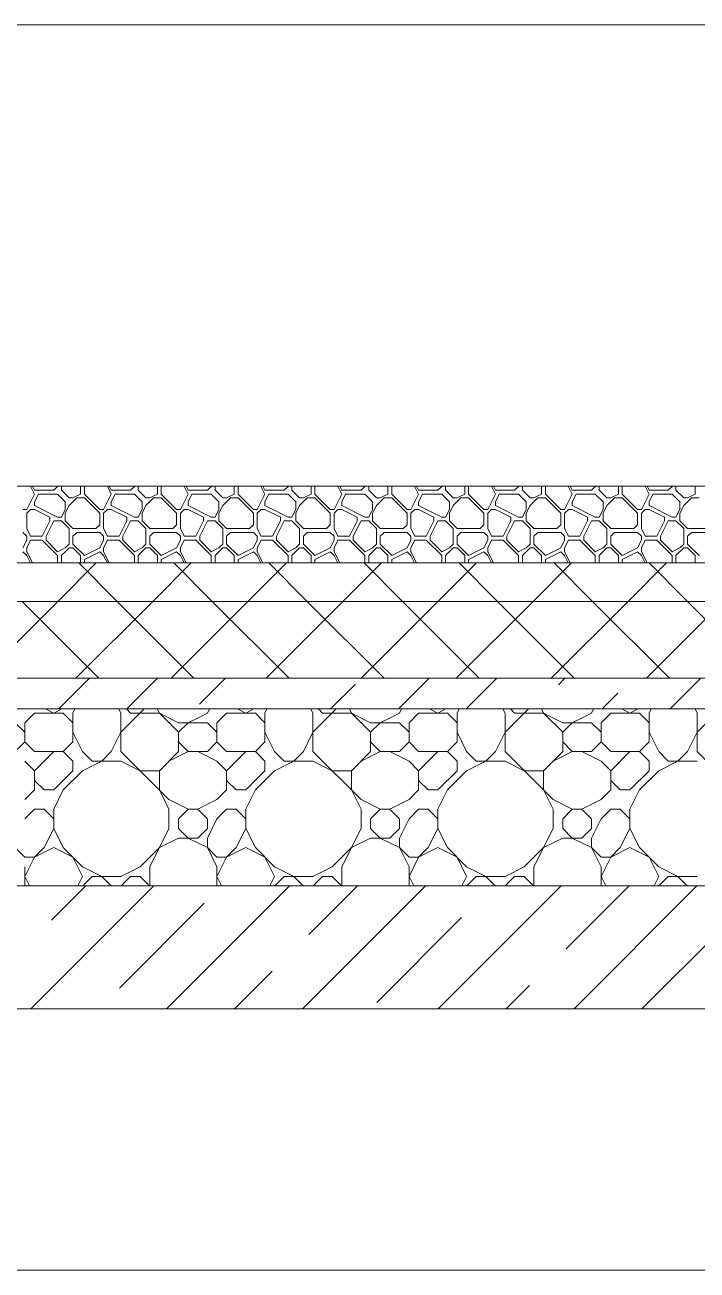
# Model space of a CAD drawing. Header units: millimetres. Extents: x 53645 to 137188, y 78097 to 135533.
# Drawn here: x 63069 to 63944, y 109260 to 110880 of the extents above; entities that cross this region are included whole.
import ezdxf

# ---------------------------------------------------------------- set-up
doc = ezdxf.new("R2010")
doc.units = ezdxf.units.MM
doc.layers.add('hatch', color=7, linetype='Continuous', lineweight=5)
doc.layers.add('Wall2', color=5, linetype='Continuous', lineweight=5)

msp = doc.modelspace()

# ---------------------------------------------------------------- linework, layer by layer
at = {"layer": 'hatch', "color": 251, "ltscale": 100}
for points in [[(63082, 110269.6), (63076.8, 110280)], [(63082, 110274.6), (63079.3, 110280)], [(63082, 110274.6), (63107, 110274.6)], [(63107, 110274.6), (63112, 110279.6)], [(63112, 110279.6), (63112, 110280)], [(63117, 110274.6), (63117, 110280)], [(63127, 110264.6), (63117, 110274.6)], [(63142, 110269.6), (63142, 110280)], [(63147, 110269.6), (63147, 110280)], [(63182, 110269.6), (63176.8, 110280)], [(63182, 110274.6), (63179.3, 110280)], [(63182, 110274.6), (63207, 110274.6)], [(63207, 110274.6), (63212, 110279.6)], [(63212, 110279.6), (63212, 110280)], [(63217, 110274.6), (63217, 110280)], [(63227, 110264.6), (63217, 110274.6)], [(63242, 110269.6), (63242, 110280)], [(63247, 110269.6), (63247, 110280)], [(63282, 110269.6), (63276.8, 110280)], [(63282, 110274.6), (63279.3, 110280)], [(63282, 110274.6), (63307, 110274.6)], [(63307, 110274.6), (63312, 110279.6)], [(63312, 110279.6), (63312, 110280)], [(63317, 110274.6), (63317, 110280)], [(63327, 110264.6), (63317, 110274.6)], [(63342, 110269.6), (63342, 110280)], [(63347, 110269.6), (63347, 110280)], [(63382, 110269.6), (63376.8, 110280)], [(63382, 110274.6), (63379.3, 110280)], [(63382, 110274.6), (63407, 110274.6)], [(63407, 110274.6), (63412, 110279.6)], [(63412, 110279.6), (63412, 110280)], [(63417, 110274.6), (63417, 110280)], [(63427, 110264.6), (63417, 110274.6)], [(63442, 110269.6), (63442, 110280)], [(63447, 110269.6), (63447, 110280)], [(63482, 110269.6), (63476.8, 110280)], [(63482, 110274.6), (63479.3, 110280)], [(63482, 110274.6), (63507, 110274.6)], [(63507, 110274.6), (63512, 110279.6)], [(63512, 110279.6), (63512, 110280)], [(63517, 110274.6), (63517, 110280)], [(63527, 110264.6), (63517, 110274.6)], [(63542, 110269.6), (63542, 110280)], [(63547, 110269.6), (63547, 110280)], [(63582, 110269.6), (63576.8, 110280)], [(63582, 110274.6), (63579.3, 110280)], [(63582, 110274.6), (63607, 110274.6)], [(63607, 110274.6), (63612, 110279.6)], [(63612, 110279.6), (63612, 110280)], [(63617, 110274.6), (63617, 110280)], [(63627, 110264.6), (63617, 110274.6)], [(63642, 110269.6), (63642, 110280)], [(63647, 110269.6), (63647, 110280)], [(63682, 110269.6), (63676.8, 110280)], [(63682, 110274.6), (63679.3, 110280)], [(63682, 110274.6), (63707, 110274.6)], [(63707, 110274.6), (63712, 110279.6)], [(63712, 110279.6), (63712, 110280)], [(63717, 110274.6), (63717, 110280)], [(63727, 110264.6), (63717, 110274.6)], [(63742, 110269.6), (63742, 110280)], [(63747, 110269.6), (63747, 110280)], [(63782, 110269.6), (63776.8, 110280)], [(63782, 110274.6), (63779.3, 110280)], [(63782, 110274.6), (63807, 110274.6)], [(63807, 110274.6), (63812, 110279.6)], [(63812, 110279.6), (63812, 110280)], [(63817, 110274.6), (63817, 110280)], [(63827, 110264.6), (63817, 110274.6)], [(63842, 110269.6), (63842, 110280)], [(63847, 110269.6), (63847, 110280)], [(63882, 110269.6), (63876.8, 110280)], [(63882, 110274.6), (63879.3, 110280)], [(63882, 110274.6), (63907, 110274.6)], [(63907, 110274.6), (63912, 110279.6)], [(63912, 110279.6), (63912, 110280)], [(63917, 110274.6), (63917, 110280)], [(63927, 110264.6), (63917, 110274.6)], [(63942, 110269.6), (63942, 110280)], [(63072, 110249.6), (63082, 110269.6)], [(63082, 110259.6), (63087, 110269.6)], [(63082, 110254.6), (63082, 110259.6)], [(63087, 110269.6), (63112, 110269.6)], [(63122, 110259.6), (63112, 110269.6)], [(63122, 110249.6), (63122, 110259.6)], [(63127, 110264.6), (63132, 110264.6)], [(63127, 110254.6), (63137, 110264.6)], [(63132, 110264.6), (63142, 110269.6)], [(63137, 110264.6), (63147, 110264.6)], [(63167, 110249.6), (63147, 110269.6)], [(63167, 110244.6), (63147, 110264.6)], [(63172, 110249.6), (63182, 110269.6)], [(63182, 110259.6), (63187, 110269.6)], [(63182, 110254.6), (63182, 110259.6)], [(63187, 110269.6), (63212, 110269.6)], [(63222, 110259.6), (63212, 110269.6)], [(63222, 110249.6), (63222, 110259.6)], [(63227, 110264.6), (63232, 110264.6)], [(63227, 110254.6), (63237, 110264.6)], [(63232, 110264.6), (63242, 110269.6)], [(63237, 110264.6), (63247, 110264.6)], [(63267, 110249.6), (63247, 110269.6)], [(63267, 110244.6), (63247, 110264.6)], [(63272, 110249.6), (63282, 110269.6)], [(63282, 110259.6), (63287, 110269.6)], [(63282, 110254.6), (63282, 110259.6)], [(63287, 110269.6), (63312, 110269.6)], [(63322, 110259.6), (63312, 110269.6)], [(63322, 110249.6), (63322, 110259.6)], [(63327, 110264.6), (63332, 110264.6)], [(63327, 110254.6), (63337, 110264.6)], [(63332, 110264.6), (63342, 110269.6)], [(63337, 110264.6), (63347, 110264.6)], [(63367, 110249.6), (63347, 110269.6)], [(63367, 110244.6), (63347, 110264.6)], [(63372, 110249.6), (63382, 110269.6)], [(63382, 110259.6), (63387, 110269.6)], [(63382, 110254.6), (63382, 110259.6)], [(63387, 110269.6), (63412, 110269.6)], [(63422, 110259.6), (63412, 110269.6)], [(63422, 110249.6), (63422, 110259.6)], [(63427, 110264.6), (63432, 110264.6)], [(63427, 110254.6), (63437, 110264.6)], [(63432, 110264.6), (63442, 110269.6)], [(63437, 110264.6), (63447, 110264.6)], [(63467, 110249.6), (63447, 110269.6)], [(63467, 110244.6), (63447, 110264.6)], [(63472, 110249.6), (63482, 110269.6)], [(63482, 110259.6), (63487, 110269.6)], [(63482, 110254.6), (63482, 110259.6)], [(63487, 110269.6), (63512, 110269.6)], [(63522, 110259.6), (63512, 110269.6)], [(63522, 110249.6), (63522, 110259.6)], [(63527, 110264.6), (63532, 110264.6)], [(63527, 110254.6), (63537, 110264.6)], [(63532, 110264.6), (63542, 110269.6)], [(63537, 110264.6), (63547, 110264.6)], [(63567, 110249.6), (63547, 110269.6)], [(63567, 110244.6), (63547, 110264.6)], [(63572, 110249.6), (63582, 110269.6)], [(63582, 110259.6), (63587, 110269.6)], [(63582, 110254.6), (63582, 110259.6)], [(63587, 110269.6), (63612, 110269.6)], [(63622, 110259.6), (63612, 110269.6)], [(63622, 110249.6), (63622, 110259.6)], [(63627, 110264.6), (63632, 110264.6)], [(63627, 110254.6), (63637, 110264.6)], [(63632, 110264.6), (63642, 110269.6)], [(63637, 110264.6), (63647, 110264.6)], [(63667, 110249.6), (63647, 110269.6)], [(63667, 110244.6), (63647, 110264.6)], [(63672, 110249.6), (63682, 110269.6)], [(63682, 110259.6), (63687, 110269.6)], [(63682, 110254.6), (63682, 110259.6)], [(63687, 110269.6), (63712, 110269.6)], [(63722, 110259.6), (63712, 110269.6)], [(63722, 110249.6), (63722, 110259.6)], [(63727, 110264.6), (63732, 110264.6)], [(63727, 110254.6), (63737, 110264.6)], [(63732, 110264.6), (63742, 110269.6)], [(63737, 110264.6), (63747, 110264.6)], [(63767, 110249.6), (63747, 110269.6)], [(63767, 110244.6), (63747, 110264.6)], [(63772, 110249.6), (63782, 110269.6)], [(63782, 110259.6), (63787, 110269.6)], [(63782, 110254.6), (63782, 110259.6)], [(63787, 110269.6), (63812, 110269.6)], [(63822, 110259.6), (63812, 110269.6)], [(63822, 110249.6), (63822, 110259.6)], [(63827, 110264.6), (63832, 110264.6)], [(63827, 110254.6), (63837, 110264.6)], [(63832, 110264.6), (63842, 110269.6)], [(63837, 110264.6), (63847, 110264.6)], [(63867, 110249.6), (63847, 110269.6)], [(63867, 110244.6), (63847, 110264.6)], [(63872, 110249.6), (63882, 110269.6)], [(63882, 110259.6), (63887, 110269.6)], [(63882, 110254.6), (63882, 110259.6)], [(63887, 110269.6), (63912, 110269.6)], [(63922, 110259.6), (63912, 110269.6)], [(63922, 110249.6), (63922, 110259.6)], [(63927, 110264.6), (63932, 110264.6)], [(63927, 110254.6), (63937, 110264.6)], [(63932, 110264.6), (63942, 110269.6)], [(63937, 110264.6), (63947, 110264.6)], [(63067, 110249.6), (63072, 110249.6)], [(63072, 110244.6), (63077, 110249.6)], [(63072, 110224.6), (63072, 110244.6)], [(63077, 110249.6), (63082, 110249.6)], [(63112, 110239.6), (63082, 110254.6)], [(63102, 110239.6), (63082, 110249.6)], [(63117, 110239.6), (63122, 110249.6)], [(63117, 110239.6), (63122, 110249.6)], [(63122, 110244.6), (63127, 110254.6)], [(63122, 110234.6), (63122, 110244.6)], [(63167, 110249.6), (63172, 110249.6)], [(63167, 110229.6), (63167, 110244.6)], [(63172, 110244.6), (63177, 110249.6)], [(63172, 110224.6), (63172, 110244.6)], [(63177, 110249.6), (63182, 110249.6)], [(63212, 110239.6), (63182, 110254.6)], [(63202, 110239.6), (63182, 110249.6)], [(63217, 110239.6), (63222, 110249.6)], [(63217, 110239.6), (63222, 110249.6)], [(63222, 110244.6), (63227, 110254.6)], [(63222, 110234.6), (63222, 110244.6)], [(63267, 110249.6), (63272, 110249.6)], [(63267, 110229.6), (63267, 110244.6)], [(63272, 110244.6), (63277, 110249.6)], [(63272, 110224.6), (63272, 110244.6)], [(63277, 110249.6), (63282, 110249.6)], [(63312, 110239.6), (63282, 110254.6)], [(63302, 110239.6), (63282, 110249.6)], [(63317, 110239.6), (63322, 110249.6)], [(63317, 110239.6), (63322, 110249.6)], [(63322, 110244.6), (63327, 110254.6)], [(63322, 110234.6), (63322, 110244.6)], [(63367, 110249.6), (63372, 110249.6)], [(63367, 110229.6), (63367, 110244.6)], [(63372, 110244.6), (63377, 110249.6)], [(63372, 110224.6), (63372, 110244.6)], [(63377, 110249.6), (63382, 110249.6)], [(63412, 110239.6), (63382, 110254.6)], [(63402, 110239.6), (63382, 110249.6)], [(63417, 110239.6), (63422, 110249.6)], [(63417, 110239.6), (63422, 110249.6)], [(63422, 110244.6), (63427, 110254.6)], [(63422, 110234.6), (63422, 110244.6)], [(63467, 110249.6), (63472, 110249.6)], [(63467, 110229.6), (63467, 110244.6)], [(63472, 110244.6), (63477, 110249.6)], [(63472, 110224.6), (63472, 110244.6)], [(63477, 110249.6), (63482, 110249.6)], [(63512, 110239.6), (63482, 110254.6)], [(63502, 110239.6), (63482, 110249.6)], [(63517, 110239.6), (63522, 110249.6)], [(63517, 110239.6), (63522, 110249.6)], [(63522, 110244.6), (63527, 110254.6)], [(63522, 110234.6), (63522, 110244.6)], [(63567, 110249.6), (63572, 110249.6)], [(63567, 110229.6), (63567, 110244.6)], [(63572, 110244.6), (63577, 110249.6)], [(63572, 110224.6), (63572, 110244.6)], [(63577, 110249.6), (63582, 110249.6)], [(63612, 110239.6), (63582, 110254.6)], [(63602, 110239.6), (63582, 110249.6)], [(63617, 110239.6), (63622, 110249.6)], [(63617, 110239.6), (63622, 110249.6)], [(63622, 110244.6), (63627, 110254.6)], [(63622, 110234.6), (63622, 110244.6)], [(63667, 110249.6), (63672, 110249.6)], [(63667, 110229.6), (63667, 110244.6)], [(63672, 110244.6), (63677, 110249.6)], [(63672, 110224.6), (63672, 110244.6)], [(63677, 110249.6), (63682, 110249.6)], [(63712, 110239.6), (63682, 110254.6)], [(63702, 110239.6), (63682, 110249.6)], [(63717, 110239.6), (63722, 110249.6)], [(63717, 110239.6), (63722, 110249.6)], [(63722, 110244.6), (63727, 110254.6)], [(63722, 110234.6), (63722, 110244.6)], [(63767, 110249.6), (63772, 110249.6)], [(63767, 110229.6), (63767, 110244.6)], [(63772, 110244.6), (63777, 110249.6)], [(63772, 110224.6), (63772, 110244.6)], [(63777, 110249.6), (63782, 110249.6)], [(63812, 110239.6), (63782, 110254.6)], [(63802, 110239.6), (63782, 110249.6)], [(63817, 110239.6), (63822, 110249.6)], [(63817, 110239.6), (63822, 110249.6)], [(63822, 110244.6), (63827, 110254.6)], [(63822, 110234.6), (63822, 110244.6)], [(63867, 110249.6), (63872, 110249.6)], [(63867, 110229.6), (63867, 110244.6)], [(63872, 110244.6), (63877, 110249.6)], [(63872, 110224.6), (63872, 110244.6)], [(63877, 110249.6), (63882, 110249.6)], [(63912, 110239.6), (63882, 110254.6)], [(63902, 110239.6), (63882, 110249.6)], [(63917, 110239.6), (63922, 110249.6)], [(63917, 110239.6), (63922, 110249.6)], [(63922, 110244.6), (63927, 110254.6)], [(63922, 110234.6), (63922, 110244.6)], [(63092, 110214.6), (63102, 110234.6)], [(63097, 110214.6), (63107, 110234.6)], [(63102, 110234.6), (63102, 110239.6)], [(63107, 110234.6), (63117, 110234.6)], [(63112, 110239.6), (63117, 110239.6)], [(63127, 110224.6), (63117, 110234.6)], [(63132, 110224.6), (63122, 110234.6)], [(63162, 110224.6), (63167, 110229.6)], [(63192, 110214.6), (63202, 110234.6)], [(63197, 110214.6), (63207, 110234.6)], [(63202, 110234.6), (63202, 110239.6)], [(63207, 110234.6), (63217, 110234.6)], [(63212, 110239.6), (63217, 110239.6)], [(63227, 110224.6), (63217, 110234.6)], [(63232, 110224.6), (63222, 110234.6)], [(63262, 110224.6), (63267, 110229.6)], [(63292, 110214.6), (63302, 110234.6)], [(63297, 110214.6), (63307, 110234.6)], [(63302, 110234.6), (63302, 110239.6)], [(63307, 110234.6), (63317, 110234.6)], [(63312, 110239.6), (63317, 110239.6)], [(63327, 110224.6), (63317, 110234.6)], [(63332, 110224.6), (63322, 110234.6)], [(63362, 110224.6), (63367, 110229.6)], [(63392, 110214.6), (63402, 110234.6)], [(63397, 110214.6), (63407, 110234.6)], [(63402, 110234.6), (63402, 110239.6)], [(63407, 110234.6), (63417, 110234.6)], [(63412, 110239.6), (63417, 110239.6)], [(63427, 110224.6), (63417, 110234.6)], [(63432, 110224.6), (63422, 110234.6)], [(63462, 110224.6), (63467, 110229.6)], [(63492, 110214.6), (63502, 110234.6)], [(63497, 110214.6), (63507, 110234.6)], [(63502, 110234.6), (63502, 110239.6)], [(63507, 110234.6), (63517, 110234.6)], [(63512, 110239.6), (63517, 110239.6)], [(63527, 110224.6), (63517, 110234.6)], [(63532, 110224.6), (63522, 110234.6)], [(63562, 110224.6), (63567, 110229.6)], [(63592, 110214.6), (63602, 110234.6)], [(63597, 110214.6), (63607, 110234.6)], [(63602, 110234.6), (63602, 110239.6)], [(63607, 110234.6), (63617, 110234.6)], [(63612, 110239.6), (63617, 110239.6)], [(63627, 110224.6), (63617, 110234.6)], [(63632, 110224.6), (63622, 110234.6)], [(63662, 110224.6), (63667, 110229.6)], [(63692, 110214.6), (63702, 110234.6)], [(63697, 110214.6), (63707, 110234.6)], [(63702, 110234.6), (63702, 110239.6)], [(63707, 110234.6), (63717, 110234.6)], [(63712, 110239.6), (63717, 110239.6)], [(63727, 110224.6), (63717, 110234.6)], [(63732, 110224.6), (63722, 110234.6)], [(63762, 110224.6), (63767, 110229.6)], [(63792, 110214.6), (63802, 110234.6)], [(63797, 110214.6), (63807, 110234.6)], [(63802, 110234.6), (63802, 110239.6)], [(63807, 110234.6), (63817, 110234.6)], [(63812, 110239.6), (63817, 110239.6)], [(63827, 110224.6), (63817, 110234.6)], [(63832, 110224.6), (63822, 110234.6)], [(63862, 110224.6), (63867, 110229.6)], [(63892, 110214.6), (63902, 110234.6)], [(63897, 110214.6), (63907, 110234.6)], [(63902, 110234.6), (63902, 110239.6)], [(63907, 110234.6), (63917, 110234.6)], [(63912, 110239.6), (63917, 110239.6)], [(63927, 110224.6), (63917, 110234.6)], [(63932, 110224.6), (63922, 110234.6)], [(63072, 110214.6), (63067, 110219.6)], [(63067, 110199.6), (63072, 110209.6)], [(63077, 110214.6), (63072, 110224.6)], [(63072, 110209.6), (63072, 110214.6)], [(63072, 110199.6), (63077, 110209.6)], [(63077, 110214.6), (63092, 110214.6)], [(63077, 110209.6), (63092, 110209.6)], [(63112, 110189.6), (63092, 110209.6)], [(63097, 110209.6), (63097, 110214.6)], [(63112, 110194.6), (63097, 110209.6)], [(63127, 110204.6), (63127, 110224.6)], [(63132, 110224.6), (63162, 110224.6)], [(63132, 110214.6), (63137, 110219.6)], [(63132, 110204.6), (63132, 110214.6)], [(63137, 110219.6), (63167, 110219.6)], [(63172, 110214.6), (63167, 110219.6)], [(63167, 110199.6), (63172, 110209.6)], [(63177, 110214.6), (63172, 110224.6)], [(63172, 110209.6), (63172, 110214.6)], [(63172, 110199.6), (63177, 110209.6)], [(63177, 110214.6), (63192, 110214.6)], [(63177, 110209.6), (63192, 110209.6)], [(63212, 110189.6), (63192, 110209.6)], [(63197, 110209.6), (63197, 110214.6)], [(63212, 110194.6), (63197, 110209.6)], [(63227, 110204.6), (63227, 110224.6)], [(63232, 110224.6), (63262, 110224.6)], [(63232, 110214.6), (63237, 110219.6)], [(63232, 110204.6), (63232, 110214.6)], [(63237, 110219.6), (63267, 110219.6)], [(63272, 110214.6), (63267, 110219.6)], [(63267, 110199.6), (63272, 110209.6)], [(63277, 110214.6), (63272, 110224.6)], [(63272, 110209.6), (63272, 110214.6)], [(63272, 110199.6), (63277, 110209.6)], [(63277, 110214.6), (63292, 110214.6)], [(63277, 110209.6), (63292, 110209.6)], [(63312, 110189.6), (63292, 110209.6)], [(63297, 110209.6), (63297, 110214.6)], [(63312, 110194.6), (63297, 110209.6)], [(63327, 110204.6), (63327, 110224.6)], [(63332, 110224.6), (63362, 110224.6)], [(63332, 110214.6), (63337, 110219.6)], [(63332, 110204.6), (63332, 110214.6)], [(63337, 110219.6), (63367, 110219.6)], [(63372, 110214.6), (63367, 110219.6)], [(63367, 110199.6), (63372, 110209.6)], [(63377, 110214.6), (63372, 110224.6)], [(63372, 110209.6), (63372, 110214.6)], [(63372, 110199.6), (63377, 110209.6)], [(63377, 110214.6), (63392, 110214.6)], [(63377, 110209.6), (63392, 110209.6)], [(63412, 110189.6), (63392, 110209.6)], [(63397, 110209.6), (63397, 110214.6)], [(63412, 110194.6), (63397, 110209.6)], [(63427, 110204.6), (63427, 110224.6)], [(63432, 110224.6), (63462, 110224.6)], [(63432, 110214.6), (63437, 110219.6)], [(63432, 110204.6), (63432, 110214.6)], [(63437, 110219.6), (63467, 110219.6)], [(63472, 110214.6), (63467, 110219.6)], [(63467, 110199.6), (63472, 110209.6)], [(63477, 110214.6), (63472, 110224.6)], [(63472, 110209.6), (63472, 110214.6)], [(63472, 110199.6), (63477, 110209.6)], [(63477, 110214.6), (63492, 110214.6)], [(63477, 110209.6), (63492, 110209.6)], [(63512, 110189.6), (63492, 110209.6)], [(63497, 110209.6), (63497, 110214.6)], [(63512, 110194.6), (63497, 110209.6)], [(63527, 110204.6), (63527, 110224.6)], [(63532, 110224.6), (63562, 110224.6)], [(63532, 110214.6), (63537, 110219.6)], [(63532, 110204.6), (63532, 110214.6)], [(63537, 110219.6), (63567, 110219.6)], [(63572, 110214.6), (63567, 110219.6)], [(63567, 110199.6), (63572, 110209.6)], [(63577, 110214.6), (63572, 110224.6)], [(63572, 110209.6), (63572, 110214.6)], [(63572, 110199.6), (63577, 110209.6)], [(63577, 110214.6), (63592, 110214.6)], [(63577, 110209.6), (63592, 110209.6)], [(63612, 110189.6), (63592, 110209.6)], [(63597, 110209.6), (63597, 110214.6)], [(63612, 110194.6), (63597, 110209.6)], [(63627, 110204.6), (63627, 110224.6)], [(63632, 110224.6), (63662, 110224.6)], [(63632, 110214.6), (63637, 110219.6)], [(63632, 110204.6), (63632, 110214.6)], [(63637, 110219.6), (63667, 110219.6)], [(63672, 110214.6), (63667, 110219.6)], [(63667, 110199.6), (63672, 110209.6)], [(63677, 110214.6), (63672, 110224.6)], [(63672, 110209.6), (63672, 110214.6)], [(63672, 110199.6), (63677, 110209.6)], [(63677, 110214.6), (63692, 110214.6)], [(63677, 110209.6), (63692, 110209.6)], [(63712, 110189.6), (63692, 110209.6)], [(63697, 110209.6), (63697, 110214.6)], [(63712, 110194.6), (63697, 110209.6)], [(63727, 110204.6), (63727, 110224.6)], [(63732, 110224.6), (63762, 110224.6)], [(63732, 110214.6), (63737, 110219.6)], [(63732, 110204.6), (63732, 110214.6)], [(63737, 110219.6), (63767, 110219.6)], [(63772, 110214.6), (63767, 110219.6)], [(63767, 110199.6), (63772, 110209.6)], [(63777, 110214.6), (63772, 110224.6)], [(63772, 110209.6), (63772, 110214.6)], [(63772, 110199.6), (63777, 110209.6)], [(63777, 110214.6), (63792, 110214.6)], [(63777, 110209.6), (63792, 110209.6)], [(63812, 110189.6), (63792, 110209.6)], [(63797, 110209.6), (63797, 110214.6)], [(63812, 110194.6), (63797, 110209.6)], [(63827, 110204.6), (63827, 110224.6)], [(63832, 110224.6), (63862, 110224.6)], [(63832, 110214.6), (63837, 110219.6)], [(63832, 110204.6), (63832, 110214.6)], [(63837, 110219.6), (63867, 110219.6)], [(63872, 110214.6), (63867, 110219.6)], [(63867, 110199.6), (63872, 110209.6)], [(63877, 110214.6), (63872, 110224.6)], [(63872, 110209.6), (63872, 110214.6)], [(63872, 110199.6), (63877, 110209.6)], [(63877, 110214.6), (63892, 110214.6)], [(63877, 110209.6), (63892, 110209.6)], [(63912, 110189.6), (63892, 110209.6)], [(63897, 110209.6), (63897, 110214.6)], [(63912, 110194.6), (63897, 110209.6)], [(63927, 110204.6), (63927, 110224.6)], [(63932, 110224.6), (63962, 110224.6)], [(63932, 110214.6), (63937, 110219.6)], [(63932, 110204.6), (63932, 110214.6)], [(63937, 110219.6), (63967, 110219.6)], [(63072, 110189.6), (63067, 110194.6)], [(63072, 110194.6), (63072, 110199.6)], [(63079.3, 110180), (63072, 110194.6)], [(63112, 110194.6), (63122, 110199.6)], [(63117, 110189.6), (63127, 110199.6)], [(63122, 110199.6), (63127, 110204.6)], [(63127, 110199.6), (63132, 110199.6)], [(63147, 110189.6), (63132, 110204.6)], [(63142, 110189.6), (63132, 110199.6)], [(63147, 110189.6), (63167, 110199.6)], [(63147, 110184.6), (63167, 110194.6)], [(63172, 110189.6), (63167, 110194.6)], [(63172, 110194.6), (63172, 110199.6)], [(63179.3, 110180), (63172, 110194.6)], [(63212, 110194.6), (63222, 110199.6)], [(63217, 110189.6), (63227, 110199.6)], [(63222, 110199.6), (63227, 110204.6)], [(63227, 110199.6), (63232, 110199.6)], [(63247, 110189.6), (63232, 110204.6)], [(63242, 110189.6), (63232, 110199.6)], [(63247, 110189.6), (63267, 110199.6)], [(63247, 110184.6), (63267, 110194.6)], [(63272, 110189.6), (63267, 110194.6)], [(63272, 110194.6), (63272, 110199.6)], [(63279.3, 110180), (63272, 110194.6)], [(63312, 110194.6), (63322, 110199.6)], [(63317, 110189.6), (63327, 110199.6)], [(63322, 110199.6), (63327, 110204.6)], [(63327, 110199.6), (63332, 110199.6)], [(63347, 110189.6), (63332, 110204.6)], [(63342, 110189.6), (63332, 110199.6)], [(63347, 110189.6), (63367, 110199.6)], [(63347, 110184.6), (63367, 110194.6)], [(63372, 110189.6), (63367, 110194.6)], [(63372, 110194.6), (63372, 110199.6)], [(63379.3, 110180), (63372, 110194.6)], [(63412, 110194.6), (63422, 110199.6)], [(63417, 110189.6), (63427, 110199.6)], [(63422, 110199.6), (63427, 110204.6)], [(63427, 110199.6), (63432, 110199.6)], [(63447, 110189.6), (63432, 110204.6)], [(63442, 110189.6), (63432, 110199.6)], [(63447, 110189.6), (63467, 110199.6)], [(63447, 110184.6), (63467, 110194.6)], [(63472, 110189.6), (63467, 110194.6)], [(63472, 110194.6), (63472, 110199.6)], [(63479.3, 110180), (63472, 110194.6)], [(63512, 110194.6), (63522, 110199.6)], [(63517, 110189.6), (63527, 110199.6)], [(63522, 110199.6), (63527, 110204.6)], [(63527, 110199.6), (63532, 110199.6)], [(63547, 110189.6), (63532, 110204.6)], [(63542, 110189.6), (63532, 110199.6)], [(63547, 110189.6), (63567, 110199.6)], [(63547, 110184.6), (63567, 110194.6)], [(63572, 110189.6), (63567, 110194.6)], [(63572, 110194.6), (63572, 110199.6)], [(63579.3, 110180), (63572, 110194.6)], [(63612, 110194.6), (63622, 110199.6)], [(63617, 110189.6), (63627, 110199.6)], [(63622, 110199.6), (63627, 110204.6)], [(63627, 110199.6), (63632, 110199.6)], [(63647, 110189.6), (63632, 110204.6)], [(63642, 110189.6), (63632, 110199.6)], [(63647, 110189.6), (63667, 110199.6)], [(63647, 110184.6), (63667, 110194.6)], [(63672, 110189.6), (63667, 110194.6)], [(63672, 110194.6), (63672, 110199.6)], [(63679.3, 110180), (63672, 110194.6)], [(63712, 110194.6), (63722, 110199.6)], [(63717, 110189.6), (63727, 110199.6)], [(63722, 110199.6), (63727, 110204.6)], [(63727, 110199.6), (63732, 110199.6)], [(63747, 110189.6), (63732, 110204.6)], [(63742, 110189.6), (63732, 110199.6)], [(63747, 110189.6), (63767, 110199.6)], [(63747, 110184.6), (63767, 110194.6)], [(63772, 110189.6), (63767, 110194.6)], [(63772, 110194.6), (63772, 110199.6)], [(63779.3, 110180), (63772, 110194.6)], [(63812, 110194.6), (63822, 110199.6)], [(63817, 110189.6), (63827, 110199.6)], [(63822, 110199.6), (63827, 110204.6)], [(63827, 110199.6), (63832, 110199.6)], [(63847, 110189.6), (63832, 110204.6)], [(63842, 110189.6), (63832, 110199.6)], [(63847, 110189.6), (63867, 110199.6)], [(63847, 110184.6), (63867, 110194.6)], [(63872, 110189.6), (63867, 110194.6)], [(63872, 110194.6), (63872, 110199.6)], [(63879.3, 110180), (63872, 110194.6)], [(63912, 110194.6), (63922, 110199.6)], [(63917, 110189.6), (63927, 110199.6)], [(63922, 110199.6), (63927, 110204.6)], [(63927, 110199.6), (63932, 110199.6)], [(63947, 110189.6), (63932, 110204.6)], [(63942, 110189.6), (63932, 110199.6)], [(74636.5, 110180), (61406.4, 110180)], [(61406.4, 110180), (74636.5, 110180)], [(63076.8, 110180), (63072, 110189.6)], [(63112, 110180), (63112, 110189.6)], [(63112.3, 110130), (63162.3, 110180)], [(63117, 110180), (63117, 110189.6)], [(63189.6, 110130), (63139.6, 110180)], [(63142, 110180), (63142, 110189.6)], [(63147, 110180), (63147, 110184.6)], [(63176.8, 110180), (63172, 110189.6)], [(63212, 110180), (63212, 110189.6)], [(63217, 110180), (63217, 110189.6)], [(63236, 110130), (63286, 110180)], [(63242, 110180), (63242, 110189.6)], [(63247, 110180), (63247, 110184.6)], [(63313.4, 110130), (63263.4, 110180)], [(63276.8, 110180), (63272, 110189.6)], [(63312, 110180), (63312, 110189.6)], [(63317, 110180), (63317, 110189.6)], [(63342, 110180), (63342, 110189.6)], [(63347, 110180), (63347, 110184.6)], [(63359.8, 110130), (63409.8, 110180)], [(63376.8, 110180), (63372, 110189.6)], [(63437.1, 110130), (63387.1, 110180)], [(63412, 110180), (63412, 110189.6)], [(63417, 110180), (63417, 110189.6)], [(63442, 110180), (63442, 110189.6)], [(63447, 110180), (63447, 110184.6)], [(63476.8, 110180), (63472, 110189.6)], [(63483.5, 110130), (63533.5, 110180)], [(63560.9, 110130), (63510.9, 110180)], [(63512, 110180), (63512, 110189.6)], [(63517, 110180), (63517, 110189.6)], [(63542, 110180), (63542, 110189.6)], [(63547, 110180), (63547, 110184.6)], [(63576.8, 110180), (63572, 110189.6)], [(63607.2, 110130), (63657.2, 110180)], [(63612, 110180), (63612, 110189.6)], [(63617, 110180), (63617, 110189.6)], [(63684.6, 110130), (63634.6, 110180)], [(63642, 110180), (63642, 110189.6)], [(63647, 110180), (63647, 110184.6)], [(63676.8, 110180), (63672, 110189.6)], [(63712, 110180), (63712, 110189.6)], [(63717, 110180), (63717, 110189.6)], [(63731, 110130), (63781, 110180)], [(63742, 110180), (63742, 110189.6)], [(63747, 110180), (63747, 110184.6)], [(63808.4, 110130), (63758.4, 110180)], [(63776.8, 110180), (63772, 110189.6)], [(63812, 110180), (63812, 110189.6)], [(63817, 110180), (63817, 110189.6)], [(63842, 110180), (63842, 110189.6)], [(63847, 110180), (63847, 110184.6)], [(63854.7, 110130), (63904.7, 110180)], [(63876.8, 110180), (63872, 110189.6)], [(63932.1, 110130), (63882.1, 110180)], [(63912, 110180), (63912, 110189.6)], [(63917, 110180), (63917, 110189.6)], [(63942, 110180), (63942, 110189.6)], [(74636.5, 110130), (61406.4, 110130)], [(61406.4, 110130), (74636.5, 110130)], [(63012.3, 110030), (63112.3, 110130)], [(63165.9, 110030), (63065.9, 110130)], [(63136, 110030), (63236, 110130)], [(63289.6, 110030), (63189.6, 110130)], [(63259.8, 110030), (63359.8, 110130)], [(63413.4, 110030), (63313.4, 110130)], [(63383.5, 110030), (63483.5, 110130)], [(63537.1, 110030), (63437.1, 110130)], [(63507.2, 110030), (63607.2, 110130)], [(63660.9, 110030), (63560.9, 110130)], [(63631, 110030), (63731, 110130)], [(63784.6, 110030), (63684.6, 110130)], [(63754.7, 110030), (63854.7, 110130)], [(63908.4, 110030), (63808.4, 110130)], [(63878.5, 110030), (63978.5, 110130)], [(64032.1, 110030), (63932.1, 110130)], [(74636.5, 110030), (61406.4, 110030)], [(61406.4, 110030), (74636.5, 110030)], [(63113.7, 109990), (63153.7, 110030)], [(63202.1, 109990), (63242.1, 110030)], [(63296.8, 109996.3), (63330.5, 110030)], [(63467.2, 109990), (63499.2, 110021.9)], [(63555.6, 109990), (63595.6, 110030)], [(63644, 109990), (63684, 110030)], [(63763.9, 110021.5), (63772.4, 110030)], [(63909.2, 109990), (63949.2, 110030)], [(63820.8, 109990), (63841.3, 110010.4)], [(74636.5, 109990), (61406.4, 109990)], [(61406.4, 109990), (74636.5, 109990)], [(63069.5, 109972.1), (63082, 109984.6)], [(63082, 109984.6), (63119.5, 109984.6)], [(63107, 109984.6), (63096.3, 109990)], [(63107, 109984.6), (63117.6, 109990)], [(63132, 109972.1), (63119.5, 109984.6)], [(63132, 109984.6), (63134.6, 109990)], [(63132, 109947.1), (63132, 109984.6)], [(63194.5, 109984.6), (63191.8, 109990)], [(63194.5, 109959.6), (63224.8, 109990)], [(63194.5, 109934.6), (63194.5, 109984.6)], [(63207, 109984.6), (63201.7, 109990)], [(63207, 109984.6), (63244.5, 109984.6)], [(63244.5, 109984.6), (63241.8, 109990)], [(63269.5, 109959.6), (63244.5, 109984.6)], [(63269.5, 109972.1), (63244.5, 109984.6)], [(63282, 109972.1), (63307, 109984.6)], [(63307, 109984.6), (63309.6, 109990)], [(63319.5, 109972.1), (63332, 109984.6)], [(63332, 109984.6), (63369.5, 109984.6)], [(63357, 109984.6), (63346.3, 109990)], [(63357, 109984.6), (63367.6, 109990)], [(63382, 109972.1), (63369.5, 109984.6)], [(63382, 109984.6), (63384.6, 109990)], [(63382, 109947.1), (63382, 109984.6)], [(63444.5, 109984.6), (63441.8, 109990)], [(63444.5, 109959.6), (63474.8, 109990)], [(63444.5, 109934.6), (63444.5, 109984.6)], [(63457, 109984.6), (63451.7, 109990)], [(63457, 109984.6), (63494.5, 109984.6)], [(63494.5, 109984.6), (63491.8, 109990)], [(63519.5, 109959.6), (63494.5, 109984.6)], [(63519.5, 109972.1), (63494.5, 109984.6)], [(63532, 109972.1), (63557, 109984.6)], [(63557, 109984.6), (63559.6, 109990)], [(63569.5, 109972.1), (63582, 109984.6)], [(63582, 109984.6), (63619.5, 109984.6)], [(63607, 109984.6), (63596.3, 109990)], [(63607, 109984.6), (63617.6, 109990)], [(63632, 109972.1), (63619.5, 109984.6)], [(63632, 109984.6), (63634.6, 109990)], [(63632, 109947.1), (63632, 109984.6)], [(63694.5, 109984.6), (63691.8, 109990)], [(63694.5, 109959.6), (63724.8, 109990)], [(63694.5, 109934.6), (63694.5, 109984.6)], [(63707, 109984.6), (63701.7, 109990)], [(63707, 109984.6), (63744.5, 109984.6)], [(63744.5, 109984.6), (63741.8, 109990)], [(63769.5, 109959.6), (63744.5, 109984.6)], [(63769.5, 109972.1), (63744.5, 109984.6)], [(63782, 109972.1), (63807, 109984.6)], [(63807, 109984.6), (63809.6, 109990)], [(63819.5, 109972.1), (63832, 109984.6)], [(63832, 109984.6), (63869.5, 109984.6)], [(63857, 109984.6), (63846.3, 109990)], [(63857, 109984.6), (63867.6, 109990)], [(63882, 109972.1), (63869.5, 109984.6)], [(63882, 109984.6), (63884.6, 109990)], [(63882, 109947.1), (63882, 109984.6)], [(63944.5, 109984.6), (63941.8, 109990)], [(63944.5, 109959.6), (63974.8, 109990)], [(63944.5, 109934.6), (63944.5, 109984.6)], [(63069.5, 109959.6), (63057, 109972.1)], [(63069.5, 109947.1), (63069.5, 109972.1)], [(63269.5, 109972.1), (63307, 109972.1)], [(63269.5, 109959.6), (63282, 109972.1)], [(63319.5, 109959.6), (63307, 109972.1)], [(63319.5, 109947.1), (63319.5, 109972.1)], [(63519.5, 109972.1), (63557, 109972.1)], [(63519.5, 109959.6), (63532, 109972.1)], [(63569.5, 109959.6), (63557, 109972.1)], [(63569.5, 109947.1), (63569.5, 109972.1)], [(63769.5, 109972.1), (63807, 109972.1)], [(63769.5, 109959.6), (63782, 109972.1)], [(63819.5, 109959.6), (63807, 109972.1)], [(63819.5, 109947.1), (63819.5, 109972.1)], [(63144.5, 109934.6), (63132, 109959.6)], [(63182, 109934.6), (63194.5, 109959.6)], [(63269.5, 109934.6), (63269.5, 109959.6)], [(63394.5, 109934.6), (63382, 109959.6)], [(63432, 109934.6), (63444.5, 109959.6)], [(63519.5, 109934.6), (63519.5, 109959.6)], [(63644.5, 109934.6), (63632, 109959.6)], [(63682, 109934.6), (63694.5, 109959.6)], [(63769.5, 109934.6), (63769.5, 109959.6)], [(63894.5, 109934.6), (63882, 109959.6)], [(63932, 109934.6), (63944.5, 109959.6)], [(63057, 109934.6), (63069.5, 109947.1)], [(63082, 109934.6), (63069.5, 109947.1)], [(63082, 109934.6), (63119.5, 109934.6)], [(63082, 109909.6), (63107, 109934.6)], [(63119.5, 109934.6), (63132, 109947.1)], [(63132, 109922.1), (63119.5, 109934.6)], [(63157, 109922.1), (63144.5, 109934.6)], [(63169.5, 109922.1), (63182, 109934.6)], [(63257, 109872.1), (63194.5, 109934.6)], [(63244.5, 109909.6), (63269.5, 109934.6)], [(63257, 109922.1), (63282, 109934.6)], [(63282, 109934.6), (63269.5, 109947.1)], [(63282, 109934.6), (63307, 109934.6)], [(63319.5, 109922.1), (63294.5, 109934.6)], [(63307, 109934.6), (63319.5, 109947.1)], [(63332, 109934.6), (63319.5, 109947.1)], [(63332, 109934.6), (63369.5, 109934.6)], [(63332, 109909.6), (63357, 109934.6)], [(63369.5, 109934.6), (63382, 109947.1)], [(63382, 109922.1), (63369.5, 109934.6)], [(63407, 109922.1), (63394.5, 109934.6)], [(63419.5, 109922.1), (63432, 109934.6)], [(63507, 109872.1), (63444.5, 109934.6)], [(63494.5, 109909.6), (63519.5, 109934.6)], [(63507, 109922.1), (63532, 109934.6)], [(63532, 109934.6), (63519.5, 109947.1)], [(63532, 109934.6), (63557, 109934.6)], [(63569.5, 109922.1), (63544.5, 109934.6)], [(63557, 109934.6), (63569.5, 109947.1)], [(63582, 109934.6), (63569.5, 109947.1)], [(63582, 109934.6), (63619.5, 109934.6)], [(63582, 109909.6), (63607, 109934.6)], [(63619.5, 109934.6), (63632, 109947.1)], [(63632, 109922.1), (63619.5, 109934.6)], [(63657, 109922.1), (63644.5, 109934.6)], [(63669.5, 109922.1), (63682, 109934.6)], [(63757, 109872.1), (63694.5, 109934.6)], [(63744.5, 109909.6), (63769.5, 109934.6)], [(63757, 109922.1), (63782, 109934.6)], [(63782, 109934.6), (63769.5, 109947.1)], [(63782, 109934.6), (63807, 109934.6)], [(63819.5, 109922.1), (63794.5, 109934.6)], [(63807, 109934.6), (63819.5, 109947.1)], [(63832, 109934.6), (63819.5, 109947.1)], [(63832, 109934.6), (63869.5, 109934.6)], [(63832, 109909.6), (63857, 109934.6)], [(63869.5, 109934.6), (63882, 109947.1)], [(63882, 109922.1), (63869.5, 109934.6)], [(63907, 109922.1), (63894.5, 109934.6)], [(63919.5, 109922.1), (63932, 109934.6)], [(64007, 109872.1), (63944.5, 109934.6)], [(63082, 109909.6), (63069.5, 109922.1)], [(63132, 109909.6), (63132, 109922.1)], [(63144.5, 109909.6), (63169.5, 109922.1)], [(63157, 109922.1), (63194.5, 109922.1)], [(63219.5, 109909.6), (63194.5, 109922.1)], [(63332, 109909.6), (63319.5, 109922.1)], [(63382, 109909.6), (63382, 109922.1)], [(63394.5, 109909.6), (63419.5, 109922.1)], [(63407, 109922.1), (63444.5, 109922.1)], [(63469.5, 109909.6), (63444.5, 109922.1)], [(63582, 109909.6), (63569.5, 109922.1)], [(63632, 109909.6), (63632, 109922.1)], [(63644.5, 109909.6), (63669.5, 109922.1)], [(63657, 109922.1), (63694.5, 109922.1)], [(63719.5, 109909.6), (63694.5, 109922.1)], [(63832, 109909.6), (63819.5, 109922.1)], [(63882, 109909.6), (63882, 109922.1)], [(63894.5, 109909.6), (63919.5, 109922.1)], [(63907, 109922.1), (63944.5, 109922.1)], [(63082, 109884.6), (63082, 109909.6)], [(63107, 109884.6), (63132, 109909.6)], [(63119.5, 109884.6), (63144.5, 109909.6)], [(63219.5, 109909.6), (63244.5, 109909.6)], [(63244.5, 109884.6), (63244.5, 109909.6)], [(63332, 109884.6), (63332, 109909.6)], [(63357, 109884.6), (63382, 109909.6)], [(63369.5, 109884.6), (63394.5, 109909.6)], [(63469.5, 109909.6), (63494.5, 109909.6)], [(63494.5, 109884.6), (63494.5, 109909.6)], [(63582, 109884.6), (63582, 109909.6)], [(63607, 109884.6), (63632, 109909.6)], [(63619.5, 109884.6), (63644.5, 109909.6)], [(63719.5, 109909.6), (63744.5, 109909.6)], [(63744.5, 109884.6), (63744.5, 109909.6)], [(63832, 109884.6), (63832, 109909.6)], [(63857, 109884.6), (63882, 109909.6)], [(63869.5, 109884.6), (63894.5, 109909.6)], [(63069.5, 109872.1), (63082, 109884.6)], [(63094.5, 109884.6), (63082, 109897.1)], [(63094.5, 109884.6), (63107, 109884.6)], [(63119.5, 109884.6), (63107, 109859.6)], [(63257, 109859.6), (63244.5, 109884.6)], [(63319.5, 109872.1), (63332, 109884.6)], [(63344.5, 109884.6), (63332, 109897.1)], [(63344.5, 109884.6), (63357, 109884.6)], [(63369.5, 109884.6), (63357, 109859.6)], [(63507, 109859.6), (63494.5, 109884.6)], [(63569.5, 109872.1), (63582, 109884.6)], [(63594.5, 109884.6), (63582, 109897.1)], [(63594.5, 109884.6), (63607, 109884.6)], [(63619.5, 109884.6), (63607, 109859.6)], [(63757, 109859.6), (63744.5, 109884.6)], [(63819.5, 109872.1), (63832, 109884.6)], [(63844.5, 109884.6), (63832, 109897.1)], [(63844.5, 109884.6), (63857, 109884.6)], [(63869.5, 109884.6), (63857, 109859.6)], [(63282, 109859.6), (63257, 109872.1)], [(63294.5, 109859.6), (63319.5, 109872.1)], [(63532, 109859.6), (63507, 109872.1)], [(63544.5, 109859.6), (63569.5, 109872.1)], [(63782, 109859.6), (63757, 109872.1)], [(63794.5, 109859.6), (63819.5, 109872.1)], [(63069.5, 109847.1), (63082, 109859.6)], [(63082, 109859.6), (63094.5, 109859.6)], [(63107, 109847.1), (63094.5, 109859.6)], [(63107, 109834.6), (63107, 109859.6)], [(63257, 109834.6), (63257, 109859.6)], [(63269.5, 109847.1), (63282, 109859.6)], [(63282, 109859.6), (63294.5, 109859.6)], [(63307, 109847.1), (63294.5, 109859.6)], [(63319.5, 109847.1), (63332, 109859.6)], [(63332, 109859.6), (63344.5, 109859.6)], [(63357, 109847.1), (63344.5, 109859.6)], [(63357, 109834.6), (63357, 109859.6)], [(63507, 109834.6), (63507, 109859.6)], [(63519.5, 109847.1), (63532, 109859.6)], [(63532, 109859.6), (63544.5, 109859.6)], [(63557, 109847.1), (63544.5, 109859.6)], [(63569.5, 109847.1), (63582, 109859.6)], [(63582, 109859.6), (63594.5, 109859.6)], [(63607, 109847.1), (63594.5, 109859.6)], [(63607, 109834.6), (63607, 109859.6)], [(63757, 109834.6), (63757, 109859.6)], [(63769.5, 109847.1), (63782, 109859.6)], [(63782, 109859.6), (63794.5, 109859.6)], [(63807, 109847.1), (63794.5, 109859.6)], [(63819.5, 109847.1), (63832, 109859.6)], [(63832, 109859.6), (63844.5, 109859.6)], [(63857, 109847.1), (63844.5, 109859.6)], [(63857, 109834.6), (63857, 109859.6)], [(63269.5, 109834.6), (63269.5, 109847.1)], [(63307, 109834.6), (63307, 109847.1)], [(63307, 109822.1), (63319.5, 109847.1)], [(63519.5, 109834.6), (63519.5, 109847.1)], [(63557, 109834.6), (63557, 109847.1)], [(63557, 109822.1), (63569.5, 109847.1)], [(63769.5, 109834.6), (63769.5, 109847.1)], [(63807, 109834.6), (63807, 109847.1)], [(63807, 109822.1), (63819.5, 109847.1)], [(63094.5, 109809.6), (63107, 109834.6)], [(63119.5, 109809.6), (63107, 109834.6)], [(63232, 109784.6), (63257, 109834.6)], [(63244.5, 109809.6), (63269.5, 109822.1)], [(63282, 109822.1), (63269.5, 109834.6)], [(63269.5, 109822.1), (63294.5, 109822.1)], [(63307, 109809.6), (63282, 109822.1)], [(63294.5, 109822.1), (63307, 109834.6)], [(63307, 109809.6), (63307, 109822.1)], [(63344.5, 109809.6), (63357, 109834.6)], [(63369.5, 109809.6), (63357, 109834.6)], [(63482, 109784.6), (63507, 109834.6)], [(63494.5, 109809.6), (63519.5, 109822.1)], [(63532, 109822.1), (63519.5, 109834.6)], [(63519.5, 109822.1), (63544.5, 109822.1)], [(63557, 109809.6), (63532, 109822.1)], [(63544.5, 109822.1), (63557, 109834.6)], [(63557, 109809.6), (63557, 109822.1)], [(63594.5, 109809.6), (63607, 109834.6)], [(63619.5, 109809.6), (63607, 109834.6)], [(63732, 109784.6), (63757, 109834.6)], [(63744.5, 109809.6), (63769.5, 109822.1)], [(63782, 109822.1), (63769.5, 109834.6)], [(63769.5, 109822.1), (63794.5, 109822.1)], [(63807, 109809.6), (63782, 109822.1)], [(63794.5, 109822.1), (63807, 109834.6)], [(63807, 109809.6), (63807, 109822.1)], [(63844.5, 109809.6), (63857, 109834.6)], [(63869.5, 109809.6), (63857, 109834.6)], [(63069.5, 109797.1), (63057, 109809.6)], [(63082, 109797.1), (63094.5, 109809.6)], [(63082, 109797.1), (63107, 109809.6)], [(63132, 109797.1), (63107, 109809.6)], [(63132, 109797.1), (63107, 109809.6)], [(63144.5, 109784.6), (63119.5, 109809.6)], [(63219.5, 109784.6), (63244.5, 109809.6)], [(63319.5, 109797.1), (63307, 109809.6)], [(63319.5, 109784.6), (63307, 109809.6)], [(63332, 109797.1), (63344.5, 109809.6)], [(63332, 109797.1), (63357, 109809.6)], [(63382, 109797.1), (63357, 109809.6)], [(63382, 109797.1), (63357, 109809.6)], [(63394.5, 109784.6), (63369.5, 109809.6)], [(63469.5, 109784.6), (63494.5, 109809.6)], [(63569.5, 109797.1), (63557, 109809.6)], [(63569.5, 109784.6), (63557, 109809.6)], [(63582, 109797.1), (63594.5, 109809.6)], [(63582, 109797.1), (63607, 109809.6)], [(63632, 109797.1), (63607, 109809.6)], [(63632, 109797.1), (63607, 109809.6)], [(63644.5, 109784.6), (63619.5, 109809.6)], [(63719.5, 109784.6), (63744.5, 109809.6)], [(63819.5, 109797.1), (63807, 109809.6)], [(63819.5, 109784.6), (63807, 109809.6)], [(63832, 109797.1), (63844.5, 109809.6)], [(63832, 109797.1), (63857, 109809.6)], [(63882, 109797.1), (63857, 109809.6)], [(63882, 109797.1), (63857, 109809.6)], [(63894.5, 109784.6), (63869.5, 109809.6)], [(63069.5, 109797.1), (63082, 109797.1)], [(63069.5, 109772.1), (63082, 109797.1)], [(63144.5, 109772.1), (63132, 109797.1)], [(63319.5, 109797.1), (63332, 109797.1)], [(63319.5, 109772.1), (63332, 109797.1)], [(63394.5, 109772.1), (63382, 109797.1)], [(63569.5, 109797.1), (63582, 109797.1)], [(63569.5, 109772.1), (63582, 109797.1)], [(63644.5, 109772.1), (63632, 109797.1)], [(63819.5, 109797.1), (63832, 109797.1)], [(63819.5, 109772.1), (63832, 109797.1)], [(63894.5, 109772.1), (63882, 109797.1)], [(63069.5, 109760), (63069.5, 109784.6)], [(63075.6, 109760), (63069.5, 109772.1)], [(63138.4, 109760), (63144.5, 109772.1)], [(63169.5, 109772.1), (63144.5, 109784.6)], [(63144.8, 109760), (63157, 109772.1)], [(63157, 109772.1), (63194.5, 109772.1)], [(63181.7, 109760), (63169.5, 109772.1)], [(63194.5, 109772.1), (63219.5, 109784.6)], [(63194.8, 109760), (63207, 109772.1)], [(63207, 109772.1), (63219.5, 109772.1)], [(63231.7, 109760), (63219.5, 109772.1)], [(63232, 109760), (63232, 109784.6)], [(63319.5, 109760), (63319.5, 109784.6)], [(63325.6, 109760), (63319.5, 109772.1)], [(63388.4, 109760), (63394.5, 109772.1)], [(63419.5, 109772.1), (63394.5, 109784.6)], [(63394.8, 109760), (63407, 109772.1)], [(63407, 109772.1), (63444.5, 109772.1)], [(63431.7, 109760), (63419.5, 109772.1)], [(63444.5, 109772.1), (63469.5, 109784.6)], [(63444.8, 109760), (63457, 109772.1)], [(63457, 109772.1), (63469.5, 109772.1)], [(63481.7, 109760), (63469.5, 109772.1)], [(63482, 109760), (63482, 109784.6)], [(63569.5, 109760), (63569.5, 109784.6)], [(63575.6, 109760), (63569.5, 109772.1)], [(63638.4, 109760), (63644.5, 109772.1)], [(63669.5, 109772.1), (63644.5, 109784.6)], [(63644.8, 109760), (63657, 109772.1)], [(63657, 109772.1), (63694.5, 109772.1)], [(63681.7, 109760), (63669.5, 109772.1)], [(63694.5, 109772.1), (63719.5, 109784.6)], [(63694.8, 109760), (63707, 109772.1)], [(63707, 109772.1), (63719.5, 109772.1)], [(63731.7, 109760), (63719.5, 109772.1)], [(63732, 109760), (63732, 109784.6)], [(63819.5, 109760), (63819.5, 109784.6)], [(63825.6, 109760), (63819.5, 109772.1)], [(63888.4, 109760), (63894.5, 109772.1)], [(63919.5, 109772.1), (63894.5, 109784.6)], [(63894.8, 109760), (63907, 109772.1)], [(63907, 109772.1), (63944.5, 109772.1)], [(63931.7, 109760), (63919.5, 109772.1)], [(65556.2, 109760), (61306.4, 109760)], [(65546.5, 109760), (61406.4, 109760)], [(63077.2, 109600), (63237.2, 109760)], [(63104.1, 109715.2), (63148.9, 109760)], [(63254, 109600), (63414, 109760)], [(63430.8, 109600), (63590.8, 109760)], [(63439.1, 109696.6), (63502.4, 109760)], [(63607.6, 109600), (63767.6, 109760)], [(63774.1, 109678.1), (63856, 109760)], [(63784.3, 109600), (63944.3, 109760)], [(63192.5, 109626.8), (63303, 109737.3)], [(63527.5, 109608.3), (63638, 109718.7)], [(63872.7, 109600), (63973, 109700.2)], [(63342.4, 109600), (63391.4, 109648.9)], [(63696, 109600), (63726.4, 109630.4)]]:
    msp.add_lwpolyline(points, dxfattribs=at)
at = {"layer": 'Wall2', "color": 4, "lineweight": 0, "ltscale": 100}
msp.add_lwpolyline([(61426.4, 110880), (74616.5, 110880)], dxfattribs=at)
at = {"layer": 'Wall2', "ltscale": 100}
for points in [[(61406.4, 110280), (74636.5, 110280)], [(61496.5, 109600), (65546.5, 109600)]]:
    msp.add_lwpolyline(points, dxfattribs=at)
at = {"layer": 'Wall2', "color": 4, "linetype": 'Continuous', "lineweight": 0, "ltscale": 100}
msp.add_lwpolyline([(74546.5, 109260), (61496.4, 109260)], dxfattribs=at)

doc.saveas('drawing.dxf')
